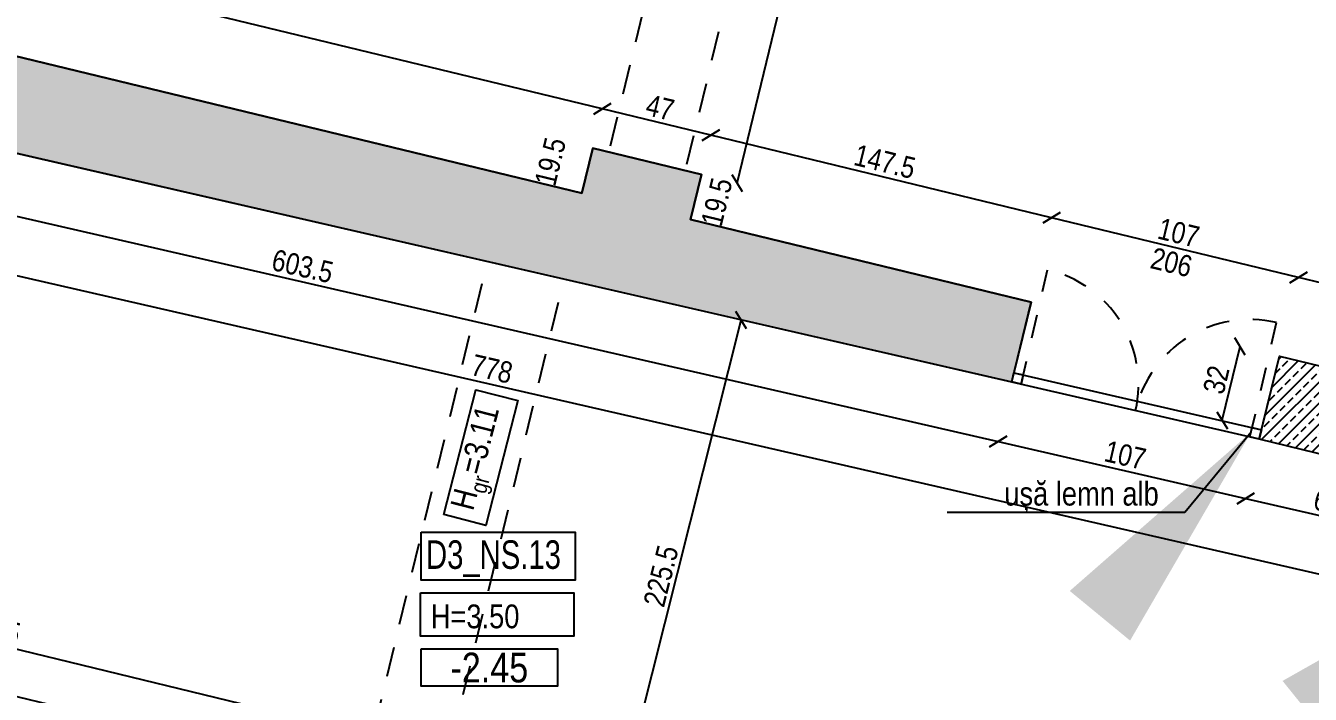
# Model space of a CAD drawing. Header units: metres. Extents: x 493 to 630, y -132 to -15.
# Drawn here: x 552.45 to 557.85, y -33.86 to -31.04 of the extents above; entities that cross this region are included whole.
import ezdxf
from ezdxf import colors
from ezdxf.entities.mleader import LeaderData, LeaderLine
from ezdxf.enums import TextEntityAlignment as Align
from ezdxf.math import Vec2, Vec3

# ---------------------------------------------------------------- set-up
doc = ezdxf.new("R2010")
doc.units = ezdxf.units.M
doc.header["$MEASUREMENT"] = 0
doc.header["$PDMODE"] = 3
doc.linetypes.add('HIDDEN', pattern=[0.375, 0.25, -0.125])
doc.linetypes.add('HIDDEN2', pattern=[0.1875, 0.125, -0.0625])
for name, color, linetype in [('a_caramida', 2, 'Continuous'), ('a_cote_50', 9, 'Continuous'), ('a_cote_nivel', 9, 'Continuous'), ('a_grinzi', 253, 'HIDDEN'), ('a_indicatii', 7, 'Continuous'), ('a_indicatii_text', 7, 'Continuous'), ('a_pereti_hasuri', 253, 'Continuous'), ('a_punctat', 40, 'HIDDEN2'), ('a_tamplarie_usi', 6, 'Continuous'), ('a_text', 7, 'Continuous')]:
    doc.layers.add(name, color=color, linetype=linetype)
doc.layers.add('a_suprafete', color=7, linetype='Continuous', plot=False)
doc.styles.add('ROMANS', font='ROMANS.shx', dxfattribs={"width": 0.75})
doc.styles.get("Standard").update_dxf_attribs({"font": 'ARIALN.TTF'})
doc.styles.add('Swiss Condensed Light', font='swisscl.ttf')
doc.dimstyles.new('50 cote', dxfattribs={"dimtxt": 0.09, "dimasz": 0.06, "dimexe": 0, "dimexo": 0, "dimgap": 0.018, "dimtad": 1, "dimdec": 1, "dimlfac": 100, "dimrnd": 0.5, "dimdsep": 46, "dimtxsty": 'Standard', "dimblk": 'OBLIQUE', "dimcen": 0.00045, "dimclrd": 256, "dimclrt": 4, "dimadec": 1, "dimazin": 0, "dimtfac": 1, "dimtdec": 1, "dimtix": 1, "dimtofl": 0, "dimtmove": 0, "dimatfit": 3, "dimldrblk": 'OBLIQUE', "dimfxl": 0, "dimtolj": 1, "dimtzin": 0, "dimarcsym": 0})
pattern_1 = [(45, (-4876.954644, 8292.469365), (-0.04419417382, 0.04419417382), []), (45, (-4876.91045, 8292.469365), (-0.04419417382, 0.04419417382), [0.03125, -0.015625])]

# ---------------------------------------------------------------- blocks, each defined once
blk = doc.blocks.new('_Oblique')
at = {"color": 0, "linetype": 'ByBlock', "lineweight": -2}
blk.add_line((-0.5, -0.5), (0.5, 0.5), dxfattribs=at)
blk = doc.blocks.new('*D714')
at = {"layer": 'a_cote_50', "lineweight": -2, "ltscale": 0.3}
blk.add_line((551.8745, -28.001), (567.8617, -31.8755), dxfattribs=at)
at = {"layer": 'Defpoints', "color": 0, "ltscale": 0.3}
for p in [(551.8745, -28.001), (567.8617, -31.8755), (567.8623, -31.8734)]:
    blk.add_point(p, dxfattribs=at)
at = {"layer": 'a_cote_50', "lineweight": -2, "ltscale": 0.3, "xscale": 0.06, "yscale": 0.06, "zscale": 0.06}
for p, rotation in [((551.8745, -28.001), 166.3770699062306), ((567.8617, -31.8755), 346.3770699062306)]:
    blk.add_blockref('_Oblique', p, dxfattribs=dict(at, rotation=rotation))
at = {"layer": 'a_cote_50', "color": 4, "ltscale": 0.3, "insert": (559.8832, -29.8761), "char_height": 0.09, "attachment_point": 5, "rotation": 346.3771}
blk.add_mtext('\\A1;1645', dxfattribs=at)
blk = doc.blocks.new('*D910')
at = {"layer": 'a_cote_50', "lineweight": -2, "ltscale": 0.3}
blk.add_line((558.8823, -32.365), (557.8018, -32.1032), dxfattribs=at)
at = {"layer": 'Defpoints', "color": 0, "ltscale": 0.3}
for p in [(557.8018, -32.1032), (557.7218, -32.4335), (558.8023, -32.6953)]:
    blk.add_point(p, dxfattribs=at)
at = {"layer": 'a_cote_50', "lineweight": -2, "ltscale": 0.3, "xscale": 0.06, "yscale": 0.06, "zscale": 0.06}
for p, rotation in [((557.8018, -32.1032), 166.3770699062636), ((558.8823, -32.365), 346.3770699062636)]:
    blk.add_blockref('_Oblique', p, dxfattribs=dict(at, rotation=rotation))
at = {"layer": 'a_cote_50', "color": 4, "ltscale": 0.3, "insert": (558.357, -32.1727), "char_height": 0.09, "attachment_point": 5, "rotation": 346.3771}
blk.add_mtext('\\A1;111', dxfattribs=at)
blk = doc.blocks.new('*D911')
at = {"layer": 'a_cote_50', "lineweight": -2, "ltscale": 0.3}
blk.add_line((557.8018, -32.1032), (556.764, -31.8516), dxfattribs=at)
at = {"layer": 'Defpoints', "color": 0, "ltscale": 0.3}
for p in [(556.764, -31.8516), (556.678, -32.2063), (557.7218, -32.4335)]:
    blk.add_point(p, dxfattribs=at)
at = {"layer": 'a_cote_50', "lineweight": -2, "ltscale": 0.3, "xscale": 0.06, "yscale": 0.06, "zscale": 0.06}
for p, rotation in [((556.764, -31.8516), 166.3770699062636), ((557.8018, -32.1032), 346.3770699062636)]:
    blk.add_blockref('_Oblique', p, dxfattribs=dict(at, rotation=rotation))
at = {"layer": 'a_cote_50', "color": 4, "ltscale": 0.3, "char_height": 0.09, "attachment_point": 5, "rotation": 346.3771}
for s, insert in [('\\A1;107', (557.298, -31.9152)), ('\\A1;206', (557.2679, -32.0396))]:
    blk.add_mtext(s, dxfattribs=dict(at, insert=insert))
blk = doc.blocks.new('*D912')
at = {"layer": 'a_cote_50', "lineweight": -2, "ltscale": 0.3}
blk.add_line((556.764, -31.8516), (555.3309, -31.5043), dxfattribs=at)
at = {"layer": 'Defpoints', "color": 0, "ltscale": 0.3}
for p in [(555.3309, -31.5043), (555.2909, -31.6694), (556.678, -32.2063)]:
    blk.add_point(p, dxfattribs=at)
at = {"layer": 'a_cote_50', "lineweight": -2, "ltscale": 0.3, "xscale": 0.06, "yscale": 0.06, "zscale": 0.06}
for p, rotation in [((555.3309, -31.5043), 166.3770699062636), ((556.764, -31.8516), 346.3770699062636)]:
    blk.add_blockref('_Oblique', p, dxfattribs=dict(at, rotation=rotation))
at = {"layer": 'a_cote_50', "color": 4, "ltscale": 0.3, "insert": (556.0625, -31.6158), "char_height": 0.09, "attachment_point": 5, "rotation": 346.3771}
blk.add_mtext('\\A1;147.5', dxfattribs=at)
blk = doc.blocks.new('*D913')
at = {"layer": 'a_cote_50', "lineweight": -2, "ltscale": 0.3}
blk.add_line((555.3309, -31.5043), (554.8741, -31.3936), dxfattribs=at)
at = {"layer": 'Defpoints', "color": 0, "ltscale": 0.3}
for p in [(554.8741, -31.3936), (554.8341, -31.5587), (555.2909, -31.6694)]:
    blk.add_point(p, dxfattribs=at)
at = {"layer": 'a_cote_50', "lineweight": -2, "ltscale": 0.3, "xscale": 0.06, "yscale": 0.06, "zscale": 0.06}
for p, rotation in [((554.8741, -31.3936), 166.3770699062636), ((555.3309, -31.5043), 346.3770699062636)]:
    blk.add_blockref('_Oblique', p, dxfattribs=dict(at, rotation=rotation))
at = {"layer": 'a_cote_50', "color": 4, "ltscale": 0.3, "insert": (555.1174, -31.3878), "char_height": 0.09, "attachment_point": 5, "rotation": 346.3771}
blk.add_mtext('\\A1;47', dxfattribs=at)
blk = doc.blocks.new('*D914')
at = {"layer": 'a_cote_50', "lineweight": -2, "ltscale": 0.3}
blk.add_line((554.8741, -31.3936), (551.2879, -30.5245), dxfattribs=at)
at = {"layer": 'Defpoints', "color": 0, "ltscale": 0.3}
for p in [(551.2879, -30.5245), (551.202, -30.8791), (554.8341, -31.5587)]:
    blk.add_point(p, dxfattribs=at)
at = {"layer": 'a_cote_50', "lineweight": -2, "ltscale": 0.3, "xscale": 0.06, "yscale": 0.06, "zscale": 0.06}
for p, rotation in [((551.2879, -30.5245), 166.3770699062636), ((554.8741, -31.3936), 346.3770699062636)]:
    blk.add_blockref('_Oblique', p, dxfattribs=dict(at, rotation=rotation))
at = {"layer": 'a_cote_50', "color": 4, "ltscale": 0.3, "insert": (553.0961, -30.8969), "char_height": 0.09, "attachment_point": 5, "rotation": 346.3771}
blk.add_mtext('\\A1;369', dxfattribs=at)
blk = doc.blocks.new('*D917')
at = {"layer": 'Defpoints', "color": 0, "ltscale": 0.3}
for p in [(554.7409, -31.5361), (554.8341, -31.5587), (554.7882, -31.7483)]:
    blk.add_point(p, dxfattribs=at)
at = {"layer": 'a_cote_50', "color": 4, "ltscale": 0.3, "insert": (554.6557, -31.6158), "char_height": 0.09, "attachment_point": 5, "rotation": 76.3771}
blk.add_mtext('\\A1;19.5', dxfattribs=at)
blk = doc.blocks.new('*D918')
at = {"layer": 'Defpoints', "color": 0, "ltscale": 0.3}
for p in [(555.2909, -31.6694), (555.4407, -31.7057), (555.245, -31.859)]:
    blk.add_point(p, dxfattribs=at)
at = {"layer": 'a_cote_50', "color": 4, "ltscale": 0.3, "insert": (555.3556, -31.7854), "char_height": 0.09, "attachment_point": 5, "rotation": 76.3771}
blk.add_mtext('\\A1;19.5', dxfattribs=at)
blk = doc.blocks.new('*D919')
at = {"layer": 'a_cote_50', "lineweight": -2, "ltscale": 0.3}
blk.add_line((555.4407, -31.7057), (556.7334, -26.3715), dxfattribs=at)
at = {"layer": 'Defpoints', "color": 0, "ltscale": 0.3}
for p in [(556.5836, -26.3352), (556.7334, -26.3715), (555.2909, -31.6694)]:
    blk.add_point(p, dxfattribs=at)
at = {"layer": 'a_cote_50', "lineweight": -2, "ltscale": 0.3, "xscale": 0.06, "yscale": 0.06, "zscale": 0.06}
for p, rotation in [((556.7334, -26.3715), 76.37706990622965), ((555.4407, -31.7057), 256.3770699062297)]:
    blk.add_blockref('_Oblique', p, dxfattribs=dict(at, rotation=rotation))
at = {"layer": 'a_cote_50', "color": 4, "ltscale": 0.3, "insert": (556.0249, -29.0236), "char_height": 0.09, "attachment_point": 5, "rotation": 76.3771}
blk.add_mtext('\\A1;549', dxfattribs=at)
blk = doc.blocks.new('*D921')
at = {"layer": 'a_cote_50', "lineweight": -2, "ltscale": 0.3}
blk.add_line((557.4812, -32.7039), (557.5564, -32.3934), dxfattribs=at)
at = {"layer": 'Defpoints', "color": 0, "ltscale": 0.3}
for p in [(557.5564, -32.3934), (557.7214, -32.4334), (557.6461, -32.7438)]:
    blk.add_point(p, dxfattribs=at)
at = {"layer": 'a_cote_50', "lineweight": -2, "ltscale": 0.3, "xscale": 0.06, "yscale": 0.06, "zscale": 0.06}
for p, rotation in [((557.5564, -32.3934), 76.37706990622188), ((557.4812, -32.7039), 256.3770699062219)]:
    blk.add_blockref('_Oblique', p, dxfattribs=dict(at, rotation=rotation))
at = {"layer": 'a_cote_50', "color": 4, "ltscale": 0.3, "insert": (557.4567, -32.5336), "char_height": 0.09, "attachment_point": 5, "rotation": 76.3771}
blk.add_mtext('\\A1;32', dxfattribs=at)
blk = doc.blocks.new('*D970')
at = {"layer": 'a_cote_50', "lineweight": -2, "ltscale": 0.3}
blk.add_line((550.6039, -31.6808), (558.1876, -33.42), dxfattribs=at)
at = {"layer": 'Defpoints', "color": 0, "ltscale": 0.3}
for p in [(550.6964, -31.2775), (558.2801, -33.0168), (558.1876, -33.42)]:
    blk.add_point(p, dxfattribs=at)
at = {"layer": 'a_cote_50', "lineweight": -2, "ltscale": 0.3, "xscale": 0.06, "yscale": 0.06, "zscale": 0.06}
for p, rotation in [((550.6039, -31.6808), 167.0830670438115), ((558.1876, -33.42), 347.0830670438115)]:
    blk.add_blockref('_Oblique', p, dxfattribs=dict(at, rotation=rotation))
at = {"layer": 'a_cote_50', "color": 4, "ltscale": 0.3, "insert": (554.4101, -32.4881), "char_height": 0.09, "attachment_point": 5, "rotation": 347.0831}
blk.add_mtext('\\A1;778', dxfattribs=at)
blk = doc.blocks.new('*D1003')
at = {"layer": 'a_cote_50', "lineweight": -2, "ltscale": 0.3}
blk.add_line((554.9083, -34.4677), (555.4582, -32.2824), dxfattribs=at)
at = {"layer": 'Defpoints', "color": 0, "ltscale": 0.3}
for p in [(555.404, -32.2687), (555.4582, -32.2824), (554.8993, -34.4654)]:
    blk.add_point(p, dxfattribs=at)
at = {"layer": 'a_cote_50', "lineweight": -2, "ltscale": 0.3, "xscale": 0.06, "yscale": 0.06, "zscale": 0.06}
for p, rotation in [((555.4582, -32.2824), 75.87371694904276), ((554.9083, -34.4677), 255.8737169490427)]:
    blk.add_blockref('_Oblique', p, dxfattribs=dict(at, rotation=rotation))
at = {"layer": 'a_cote_50', "color": 4, "ltscale": 0.3, "insert": (555.1212, -33.3594), "char_height": 0.09, "attachment_point": 5, "rotation": 75.8737}
blk.add_mtext('\\A1;225.5', dxfattribs=at)
blk = doc.blocks.new('COTE_NIVEL_DRAFT')
at = {"layer": 'a_cote_nivel'}
blk.add_lwpolyline([(-27.5, -2.5), (27.5, -2.5), (27.5, -17.5), (-27.5, -17.5)], close=True, dxfattribs=at)
blk = doc.blocks.new('cota nivel')
at = {"layer": 'a_cote_nivel', "xscale": 1.272727272727934, "yscale": 1.272727272727934, "zscale": 1.272727272727934}
blk.add_blockref('COTE_NIVEL_DRAFT', (0, 12.73), dxfattribs=at)
at = {"layer": 'a_cote_nivel', "style": 'ROMANS', "width": 0.6}
blk.add_attdef('COTA', text='', height=15.27, dxfattribs=at).set_placement((0, 0), align=Align.MIDDLE_CENTER)
blk = doc.blocks.new('*D1006')
at = {"layer": 'a_cote_50', "lineweight": -2, "ltscale": 0.3}
blk.add_line((550.6595, -31.4428), (556.5389, -32.7936), dxfattribs=at)
at = {"layer": 'Defpoints', "color": 0, "ltscale": 0.3}
for p in [(550.7171, -31.192), (556.5965, -32.5427), (556.5389, -32.7936)]:
    blk.add_point(p, dxfattribs=at)
at = {"layer": 'a_cote_50', "lineweight": -2, "ltscale": 0.3, "xscale": 0.06, "yscale": 0.06, "zscale": 0.06}
for p, rotation in [((550.6595, -31.4428), 167.0611083364745), ((556.5389, -32.7936), 347.0611083364745)]:
    blk.add_blockref('_Oblique', p, dxfattribs=dict(at, rotation=rotation))
at = {"layer": 'a_cote_50', "color": 4, "ltscale": 0.3, "insert": (553.6135, -32.0559), "char_height": 0.09, "attachment_point": 5, "rotation": 347.0611}
blk.add_mtext('\\A1;603.5', dxfattribs=at)
blk = doc.blocks.new('*D1007')
at = {"layer": 'a_cote_50', "lineweight": -2, "ltscale": 0.3}
blk.add_line((556.5389, -32.7936), (557.5797, -33.0327), dxfattribs=at)
at = {"layer": 'Defpoints', "color": 0, "ltscale": 0.3}
for p in [(556.5965, -32.5427), (557.6372, -32.7827), (557.5797, -33.0327)]:
    blk.add_point(p, dxfattribs=at)
at = {"layer": 'a_cote_50', "lineweight": -2, "ltscale": 0.3, "xscale": 0.06, "yscale": 0.06, "zscale": 0.06}
for p, rotation in [((556.5389, -32.7936), 167.0611083364745), ((557.5797, -33.0327), 347.0611083364745)]:
    blk.add_blockref('_Oblique', p, dxfattribs=dict(at, rotation=rotation))
at = {"layer": 'a_cote_50', "color": 4, "ltscale": 0.3, "insert": (557.0736, -32.8508), "char_height": 0.09, "attachment_point": 5, "rotation": 347.0611}
blk.add_mtext('\\A1;107', dxfattribs=at)
blk = doc.blocks.new('*D1008')
at = {"layer": 'a_cote_50', "lineweight": -2, "ltscale": 0.3}
blk.add_line((557.5797, -33.0327), (558.2424, -33.1849), dxfattribs=at)
at = {"layer": 'Defpoints', "color": 0, "ltscale": 0.3}
for p in [(557.6372, -32.7827), (558.2977, -32.944), (558.2424, -33.1849)]:
    blk.add_point(p, dxfattribs=at)
at = {"layer": 'a_cote_50', "lineweight": -2, "ltscale": 0.3, "xscale": 0.06, "yscale": 0.06, "zscale": 0.06}
for p, rotation in [((557.5797, -33.0327), 167.0611083364745), ((558.2424, -33.1849), 347.0611083364745)]:
    blk.add_blockref('_Oblique', p, dxfattribs=dict(at, rotation=rotation))
at = {"layer": 'a_cote_50', "color": 4, "ltscale": 0.3, "insert": (557.9254, -33.0465), "char_height": 0.09, "attachment_point": 5, "rotation": 347.0611}
blk.add_mtext('\\A1;68', dxfattribs=at)
blk = doc.blocks.new('*D1010')
at = {"layer": 'a_cote_50', "lineweight": -2, "ltscale": 0.3}
blk.add_line((550.3369, -33.1645), (554.2292, -34.1078), dxfattribs=at)
at = {"layer": 'Defpoints', "color": 0, "ltscale": 0.3}
for p in [(550.2913, -33.3524), (554.2292, -34.1078), (554.1836, -34.2957)]:
    blk.add_point(p, dxfattribs=at)
at = {"layer": 'a_cote_50', "lineweight": -2, "ltscale": 0.3, "xscale": 0.06, "yscale": 0.06, "zscale": 0.06}
for p, rotation in [((550.3369, -33.1645), 166.3770699062307), ((554.2292, -34.1078), 346.3770699062307)]:
    blk.add_blockref('_Oblique', p, dxfattribs=dict(at, rotation=rotation))
at = {"layer": 'a_cote_50', "color": 4, "ltscale": 0.3, "insert": (552.2981, -33.574), "char_height": 0.09, "attachment_point": 5, "rotation": 346.3771}
blk.add_mtext('\\A1;400.5', dxfattribs=at)

msp = doc.modelspace()

# ---------------------------------------------------------------- hatches: boundary and pattern name
at = {"layer": 'a_pereti_hasuri', "ltscale": 0.3}
h = msp.add_hatch(dxfattribs=at)
h.set_pattern_fill('ANSI33', color=256, scale=0.25, style=0)
h.set_pattern_definition(pattern_1)
edge = h.paths.add_edge_path()
edge.add_line((551.5322, -24.6751), (551.4222, -25.1305))
edge.add_line((551.4222, -25.1305), (551.9154, -25.2501))
edge.add_line((551.9154, -25.2501), (550.6317, -30.5467))
edge.add_line((550.6317, -30.5467), (550.5831, -30.535))
edge.add_line((550.5831, -30.535), (550.4371, -31.1375))
edge.add_line((550.4371, -31.1375), (550.7141, -31.2047))
edge.add_line((550.7141, -31.2047), (550.7171, -31.192))
edge.add_line((550.7171, -31.192), (556.5965, -32.5427))
edge.add_line((556.5965, -32.5427), (556.678, -32.2063))
edge.add_line((556.678, -32.2063), (555.245, -31.859))
edge.add_line((555.245, -31.859), (555.2909, -31.6694))
edge.add_line((555.2909, -31.6694), (554.8341, -31.5587))
edge.add_line((554.8341, -31.5587), (554.7882, -31.7483))
edge.add_line((554.7882, -31.7483), (551.202, -30.8791))
edge.add_line((551.202, -30.8791), (551.2479, -30.6896))
edge.add_line((551.2479, -30.6896), (551.2203, -30.6829))
edge.add_line((551.2203, -30.6829), (552.513, -25.3487))
edge.add_line((552.513, -25.3487), (553.0217, -25.472))
edge.add_line((553.0217, -25.472), (553.1215, -25.0602))
edge.add_line((553.1215, -25.0602), (551.5325, -24.6751))
h = msp.add_hatch(dxfattribs=at)
h.set_pattern_fill('ANSI33', color=256, scale=0.25, style=0)
h.set_pattern_definition(pattern_1)
h.paths.add_polyline_path([(558.2977, -32.944), (557.6371, -32.7828), (557.7218, -32.4335), (558.8023, -32.6953), (558.8423, -32.5301), (559.2116, -32.6196), (559.1574, -32.8431), (559.522, -32.9312), (559.4549, -33.208), (558.9353, -33.0882), (558.8926, -33.2733), (558.8001, -33.252), (558.6715, -33.7656), (558.1287, -33.6415)])

# ---------------------------------------------------------------- linework, layer by layer
at = {"layer": 'a_caramida', "ltscale": 0.3}
msp.add_lwpolyline([(551.5322, -24.6751), (551.4222, -25.1305), (551.9154, -25.2501), (550.6317, -30.5467), (550.5831, -30.535), (550.4371, -31.1375), (550.7141, -31.2047), (550.7171, -31.192), (556.5965, -32.5427), (556.678, -32.2063), (555.245, -31.859), (555.2909, -31.6694), (554.8341, -31.5587), (554.7882, -31.7483), (551.202, -30.8791), (551.2479, -30.6896), (551.2203, -30.6829), (552.513, -25.3487), (553.0217, -25.472), (553.1215, -25.0602), (551.5325, -24.6751)], dxfattribs=at)
msp.add_lwpolyline([(558.2977, -32.944), (557.6371, -32.7828), (557.7218, -32.4335), (558.8023, -32.6953), (558.8423, -32.5301), (559.2116, -32.6196), (559.1574, -32.8431), (559.522, -32.9312), (559.4549, -33.208), (558.9353, -33.0882), (558.8926, -33.2733), (558.8001, -33.252), (558.6715, -33.7656), (558.1287, -33.6415)], close=True, dxfattribs=at)
at = {"layer": 'a_grinzi', "ltscale": 0.5}
for points in [[(554.9086, -31.5487), (556.1899, -26.2617)], [(555.2293, -31.6264), (556.5106, -26.3395)], [(553.8629, -34.218), (554.3926, -32.0323)], [(554.1836, -34.2957), (554.7133, -32.1101)]]:
    msp.add_lwpolyline(points, dxfattribs=at)
at = {"layer": 'a_punctat', "ltscale": 0.5}
for points in [[(556.6354, -32.552), (556.7464, -32.0706, -0.414214), (557.1168, -32.663)], [(557.5982, -32.7738), (557.7092, -32.2925, 0.414214), (557.1168, -32.6628)]]:
    msp.add_lwpolyline(points, format="xyb", dxfattribs=at)
at = {"layer": 'a_suprafete', "ltscale": 0.3}
msp.add_lwpolyline([(551.202, -30.8791), (554.7882, -31.7483), (554.8341, -31.5587), (555.2909, -31.6694), (555.245, -31.859), (556.678, -32.2063), (556.6055, -32.5037), (557.6461, -32.7437), (557.7218, -32.4335), (558.8023, -32.6953), (558.8423, -32.5301), (559.2116, -32.6196), (559.1574, -32.8431), (559.5219, -32.9315), (559.4706, -33.1398), (560.3671, -33.3465), (560.4161, -33.1479), (562.3063, -33.6063)], dxfattribs=at)
msp.add_lwpolyline([(558.2977, -32.944), (557.6369, -32.7839), (556.5962, -32.5439), (550.7171, -31.192), (550.2524, -33.1095), (550.3448, -33.1319), (550.2913, -33.3524), (554.1836, -34.2957), (556.1297, -34.7571), (557.7625, -35.1528), (557.9168, -34.5159), (558.3357, -34.6174), (558.5379, -33.7353), (558.1287, -33.6415)], close=True, dxfattribs=at)
at = {"layer": 'a_tamplarie_usi', "ltscale": 0.3}
for points in [[(556.6445, -32.5127), (556.6355, -32.5517), (556.5965, -32.5427), (556.6055, -32.5037)], [(557.6461, -32.7438), (557.6371, -32.7828), (557.5982, -32.7738), (557.6071, -32.7348)]]:
    msp.add_lwpolyline(points, close=True, dxfattribs=at)
at = {"layer": 'a_text'}
for points in [[(554.2073, -33.101), (554.342, -32.5756), (554.519, -32.6211), (554.3843, -33.1465)], [(554.112, -33.1751), (554.7602, -33.1751), (554.7602, -33.3764), (554.112, -33.3764)], [(554.1101, -33.43), (554.7548, -33.43), (554.7548, -33.6128), (554.1101, -33.6128)]]:
    msp.add_lwpolyline(points, close=True, dxfattribs=at)

# ---------------------------------------------------------------- block references
at = {"layer": 'a_indicatii'}
ref = msp.add_blockref('cota nivel', (554.399, -33.7442), dxfattribs=dict(at, xscale=0.008200420351329285, yscale=0.008200420351329285, zscale=0.008200420351329285))
ref.add_attrib('COTA', '-2.45', dxfattribs={"layer": 'a_cote_nivel', "height": 0.12524}).set_placement((554.399, -33.7442), align=Align.MIDDLE_CENTER)

# ---------------------------------------------------------------- texts
at = {"layer": 'a_indicatii_text', "linetype": 'Continuous', "style": 'Swiss Condensed Light'}
msp.add_text('D3_NS.13', height=0.12, dxfattribs=at).set_placement((554.1328, -33.329))
at = {"layer": 'a_text', "insert": (554.3636, -33.0968), "char_height": 0.1, "width": 1.87247, "attachment_point": 7, "rotation": 75.6026}
msp.add_mtext('\\A1;H{\\H0.7x;\\S^ gr;}=3.11', dxfattribs=at)
at = {"layer": 'a_text', "insert": (554.153, -33.5804), "char_height": 0.1, "width": 1.87247, "attachment_point": 7}
msp.add_mtext('\\A1;H=3.50', dxfattribs=at)

# ---------------------------------------------------------------- dimensions: what is measured, and where the dimension line sits
at = {"layer": 'a_cote_50', "ltscale": 0.3}
for p1, p2, distance, picture, middle in [((555.2909, -31.6694), (556.5836, -26.3352), -0.1541, '*D919', (556.0249, -29.0236)), ((550.7171, -31.192), (556.5965, -32.5427), -0.2574, '*D1006', (553.6135, -32.0559)), ((550.6964, -31.2775), (558.2801, -33.0168), -0.4137, '*D970', (554.4101, -32.4881)), ((554.7882, -31.7483), (554.8341, -31.5587), 0.0959, '*D917', (554.6557, -31.6158)), ((555.245, -31.859), (555.2909, -31.6694), -0.1541, '*D918', (555.3556, -31.7854)), ((557.6461, -32.7438), (557.7214, -32.4334), 0.1697, '*D921', (557.4567, -32.5336)), ((550.2913, -33.3524), (554.1836, -34.2957), 0.1934, '*D1010', (552.2981, -33.574))]:
    dim = msp.add_aligned_dim(p1=p1, p2=p2, distance=distance, dimstyle='50 cote', dxfattribs=at)
    dim.commit()
    dim.dimension.update_dxf_attribs({"geometry": picture, "text_midpoint": middle})
dim = msp.add_linear_dim(base=(567.8617, -31.8755), p1=(551.8745, -28.001), p2=(567.8623, -31.8734), angle=346.3771, dimstyle='50 cote', dxfattribs=at)
dim.commit()
dim.dimension.update_dxf_attribs({"geometry": '*D714', "text_midpoint": (559.8832, -29.8761)})
for base, p1, p2, angle, picture, middle in [((551.2879, -30.5245), (554.8341, -31.5587), (551.202, -30.8791), 346.3771, '*D914', (553.0961, -30.8969)), ((554.8741, -31.3936), (555.2909, -31.6694), (554.8341, -31.5587), 346.3771, '*D913', (555.1174, -31.3878)), ((555.3309, -31.5043), (556.678, -32.2063), (555.2909, -31.6694), 346.3771, '*D912', (556.0625, -31.6158)), ((557.8018, -32.1032), (558.8023, -32.6953), (557.7218, -32.4335), 346.3771, '*D910', (558.357, -32.1727)), ((555.4582, -32.2824), (554.8993, -34.4654), (555.404, -32.2687), 255.8737, '*D1003', (555.1212, -33.3594)), ((557.5797, -33.0327), (556.5965, -32.5427), (557.6372, -32.7827), 167.0611, '*D1007', (557.0736, -32.8508)), ((558.2424, -33.1849), (557.6372, -32.7827), (558.2977, -32.944), 167.0611, '*D1008', (557.9254, -33.0465))]:
    dim = msp.add_linear_dim(base=base, p1=p1, p2=p2, angle=angle, dimstyle='50 cote', override={"dimtmove": 1}, dxfattribs=at)
    dim.commit()
    dim.dimension.update_dxf_attribs({"geometry": picture, "text_midpoint": middle})
dim = msp.add_linear_dim(base=(556.764, -31.8516), p1=(557.7218, -32.4335), p2=(556.678, -32.2063), angle=346.3771, text='<>\\X206', dimstyle='50 cote', override={"dimtmove": 1}, dxfattribs=at)
dim.commit()
dim.dimension.update_dxf_attribs({"geometry": '*D911', "text_midpoint": (557.2829, -31.9774)})

# ---------------------------------------------------------------- leaders
ml = msp.add_multileader_mtext('Standard')
ml.set_content('{\\fArial Narrow|b0|i0|c238|p34;u}ș{\\fArial Narrow|b0|i0|c238|p34;ă }lemn alb', color=256)
ml.set_leader_properties()
ml.build(insert=Vec2(0, 0))
ml.multileader.update_dxf_attribs({"text_left_attachment_type": 6, "text_right_attachment_type": 6, "dogleg_length": 0.1, "arrow_head_size": 0})
ctx = ml.context
ctx.base_point, ctx.char_height, ctx.arrow_head_size, ctx.landing_gap_size, ctx.plane_origin = Vec3(556.5669, -33.0921), 0.1, 0, 0.01, Vec3(557.9, -32.7649)
ctx.left_attachment, ctx.right_attachment, ctx.text_align_type = 6, 6, 2
notes = []
notes.append((ctx, [(1, (1, 1, 0), (557.3245, -33.0921), (-1, 0), 0.1, [(0, [(557.6026, -32.7543)], 0, [])])]))
ctx.mtext.insert, ctx.mtext.alignment, ctx.mtext.flow_direction = Vec3(557.2145, -32.9627), 3, 5
ml = msp.add_multileader_mtext('Standard')
ml.set_content('{\\fArial Narrow|b0|i0|c238|p34;u}ș{\\fArial Narrow|b0|i0|c238|p34;ă }metalica maro', color=256)
ml.set_leader_properties()
ml.build(insert=Vec2(0, 0))
ml.multileader.update_dxf_attribs({"text_left_attachment_type": 6, "text_right_attachment_type": 6, "dogleg_length": 0.1, "arrow_head_size": 0})
ctx = ml.context
ctx.base_point, ctx.char_height, ctx.arrow_head_size, ctx.landing_gap_size, ctx.plane_origin = Vec3(557.042, -34.0869), 0.1, 0, 0.01, Vec3(558.1711, -34.4796)
ctx.left_attachment, ctx.right_attachment, ctx.text_align_type = 6, 6, 2
notes.append((ctx, [(1, (1, 1, 0), (558.0864, -34.0869), (-1, 0), 0.1, [(0, [(558.3711, -34.5896)], 0, [])])]))
ctx.mtext.insert, ctx.mtext.alignment, ctx.mtext.flow_direction = Vec3(557.9764, -33.9575), 3, 5
for ctx, leaders in notes:
    for number, flags, end, landing, length, lines in leaders:
        leader = LeaderData()
        leader.index, (leader.has_last_leader_line, leader.has_dogleg_vector, leader.attachment_direction) = number, flags
        leader.last_leader_point, leader.dogleg_vector, leader.dogleg_length = Vec3(end), Vec3(landing), length
        for number, points, colour, breaks in lines:
            line = LeaderLine()
            line.index, line.vertices, line.color, line.breaks = number, Vec3.list(points), colors.encode_raw_color(colour), breaks
            leader.lines.append(line)
        ctx.leaders.append(leader)

doc.saveas('drawing.dxf')
